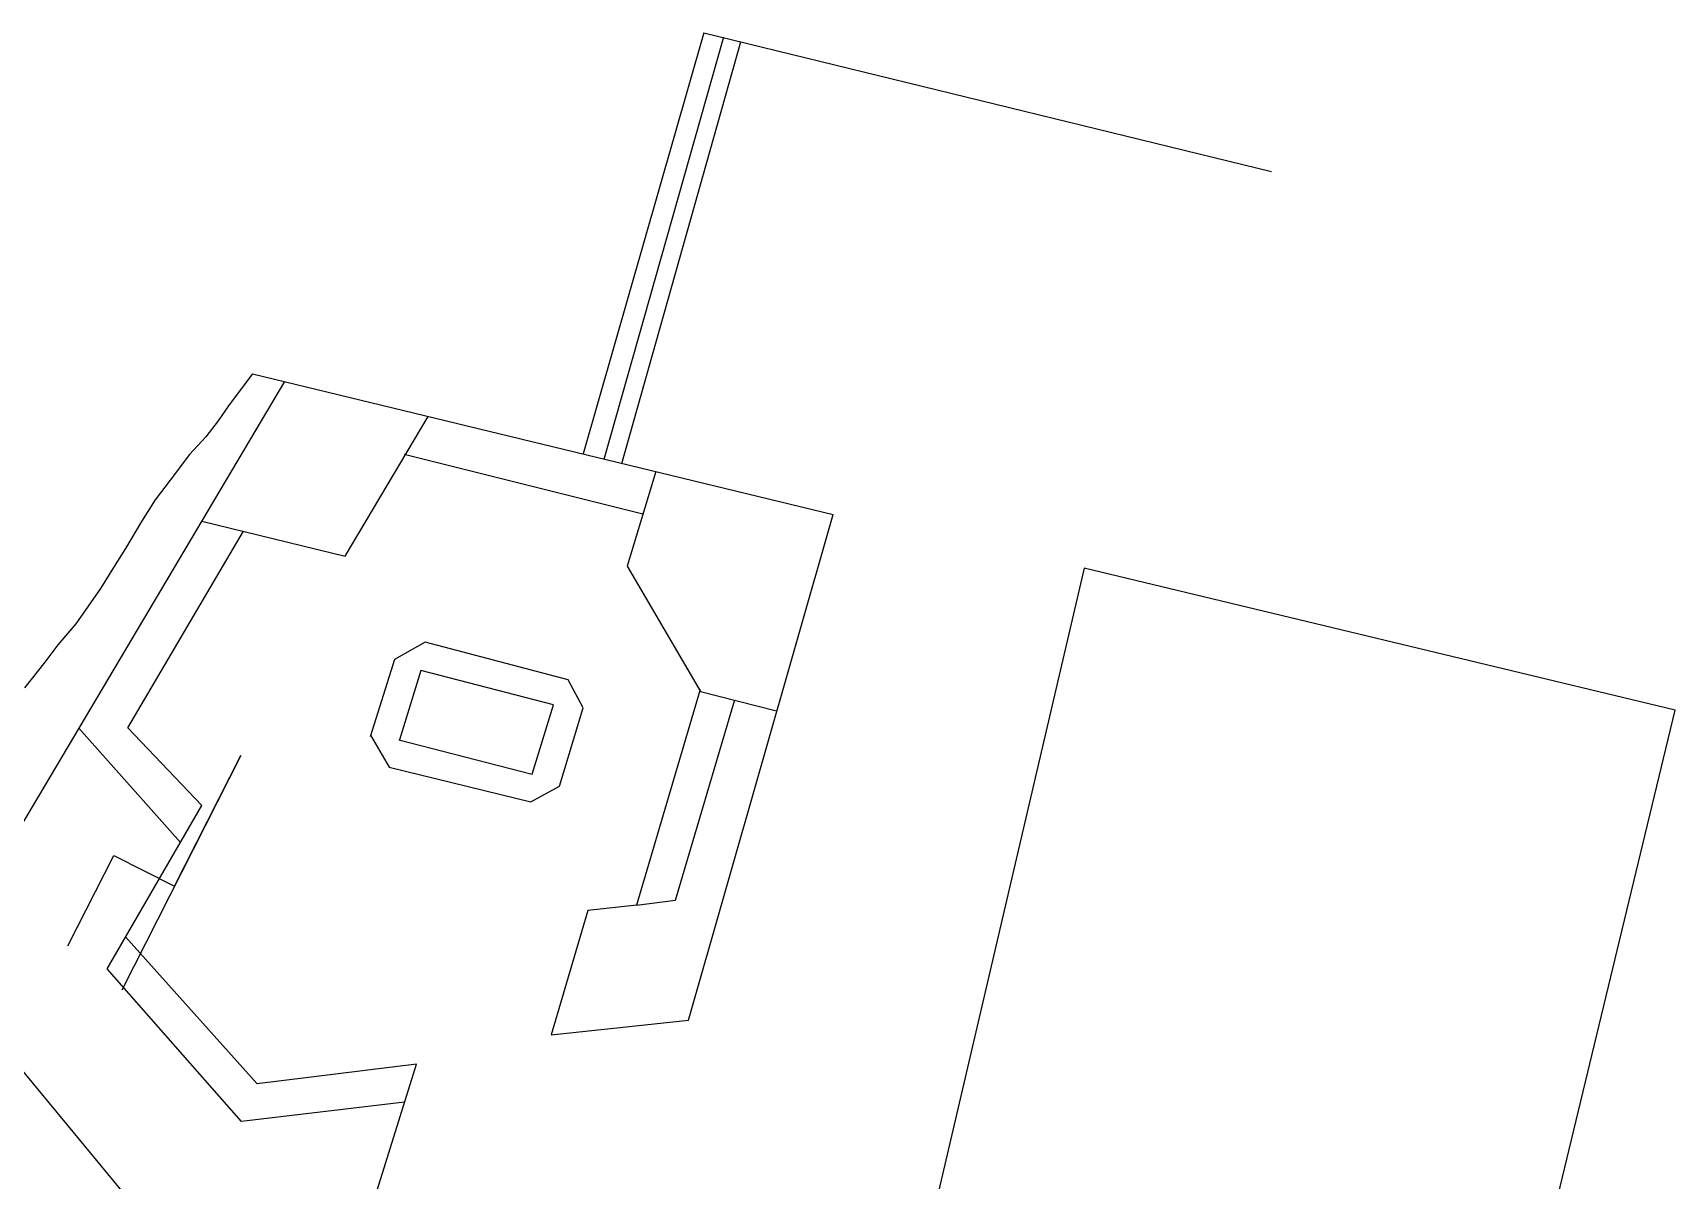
# Model space of a CAD drawing. Header units: inches. Extents: x 69218137 to 69223003, y 27671131 to 27674800.
# Drawn here: x 69221816 to 69223003, y 27673971 to 27674800 of the extents above; entities that cross this region are included whole.
import ezdxf

# ---------------------------------------------------------------- set-up
doc = ezdxf.new("R2010")
doc.units = ezdxf.units.IN
doc.header["$LTSCALE"] = 25
doc.header["$MEASUREMENT"] = 0
doc.layers.add('A-SITE', color=3, linetype='CONTINUOUS')

msp = doc.modelspace()

# ---------------------------------------------------------------- linework, layer by layer
at = {"layer": 'A-SITE'}
for p, q in [((69222300.6, 27674799.7), (69222213.5, 27674495.4)), ((69222228.6, 27674491.7), (69222315.2, 27674796.8)), ((69222300.6, 27674799.7), (69222711.1, 27674699.6)), ((69222241.4, 27674488.6), (69222327.3, 27674793.1)), ((69221746.4, 27674124.5), (69221997.7, 27674547.7)), ((69221974.4, 27674553.3), (69221957.5, 27674530.8)), ((69221974.4, 27674553.3), (69222394.2, 27674451.6)), ((69221957.5, 27674530.8), (69221949.5, 27674519.4)), ((69222041.4, 27674421.5), (69222101.4, 27674522.5)), ((69221949.5, 27674519.4), (69221940.8, 27674507.8)), ((69221940.8, 27674507.8), (69221929, 27674495)), ((69221929, 27674495), (69221914.8, 27674476.4)), ((69222256.6, 27674452), (69222084, 27674495)), ((69221914.8, 27674476.4), (69221904, 27674462.3)), ((69222266, 27674482.7), (69222245.2, 27674414.4)), ((69221904, 27674462.3), (69221894.3, 27674446.5)), ((69222289.7, 27674086.3), (69222394.2, 27674451.6)), ((69221894.3, 27674446.5), (69221882.6, 27674427.2)), ((69221884.3, 27674297.4), (69221967.8, 27674439.5)), ((69221937.8, 27674446.8), (69222041.4, 27674421.5)), ((69221882.6, 27674427.2), (69221873.9, 27674413.4)), ((69221873.9, 27674413.4), (69221864.5, 27674398.2)), ((69222245.2, 27674414.4), (69222298.3, 27674323.8)), ((69222575.5, 27674412.9), (69222418.8, 27673742.6)), ((69223002.8, 27674310.4), (69222575.5, 27674412.9)), ((69221864.5, 27674398.2), (69221846.8, 27674372.7)), ((69221846.8, 27674372.7), (69221833.8, 27674357.5)), ((69221833.8, 27674357.5), (69221824.3, 27674344.9)), ((69222099.3, 27674359.4), (69222077, 27674346.9)), ((69222202.7, 27674332.2), (69222099.3, 27674359.4)), ((69221824.3, 27674344.9), (69221809.6, 27674326.3)), ((69222077, 27674346.9), (69222059.4, 27674291.1)), ((69222096, 27674338.9), (69222080.7, 27674288.9)), ((69222191.9, 27674314.1), (69222096, 27674338.9)), ((69222213.5, 27674311.9), (69222202.7, 27674332.2)), ((69222298.1, 27674325.1), (69222251.9, 27674169.4)), ((69222298.3, 27674323.8), (69222353.1, 27674309.8)), ((69222176.6, 27674264.1), (69222191.9, 27674314.1)), ((69222196.3, 27674255.3), (69222213.5, 27674311.9)), ((69222280.3, 27674172.9), (69222322.8, 27674317)), ((69222861.7, 27673725.2), (69223002.8, 27674310.4)), ((69221922.3, 27674214.7), (69221849, 27674297.3)), ((69221937.8, 27674241.4), (69221884.3, 27674297.4)), ((69222059.6, 27674292.1), (69222073.1, 27674269)), ((69222080.2, 27674288.9), (69222176.6, 27674264.1)), ((69221966, 27674277.6), (69221879.9, 27674107.9)), ((69221918, 27674183), (69221966, 27674277.6)), ((69222073.1, 27674269), (69222175.7, 27674244.1)), ((69222175.7, 27674244.1), (69222196.3, 27674255.3)), ((69221869.3, 27674123.5), (69221937.8, 27674241.4)), ((69221841, 27674140), (69221874.1, 27674205.3)), ((69221874.1, 27674205.3), (69221918, 27674183)), ((69222252.3, 27674169.5), (69222216.7, 27674165.6)), ((69222251.9, 27674169.4), (69222280.3, 27674172.9)), ((69222216.7, 27674165.6), (69222190.4, 27674075.6)), ((69221977.7, 27674040.4), (69221882.7, 27674146.6)), ((69221912.6, 27673923.8), (69221746.4, 27674124.5)), ((69221966.4, 27674013.1), (69221869.3, 27674123.5)), ((69222190.4, 27674075.6), (69222289.7, 27674086.3)), ((69222092.9, 27674054.6), (69221977.7, 27674040.4)), ((69222058.6, 27673944.5), (69222092.9, 27674054.6)), ((69222084.3, 27674027), (69221966.4, 27674013.1))]:
    msp.add_line(p, q, dxfattribs=at)

doc.saveas('drawing.dxf')
